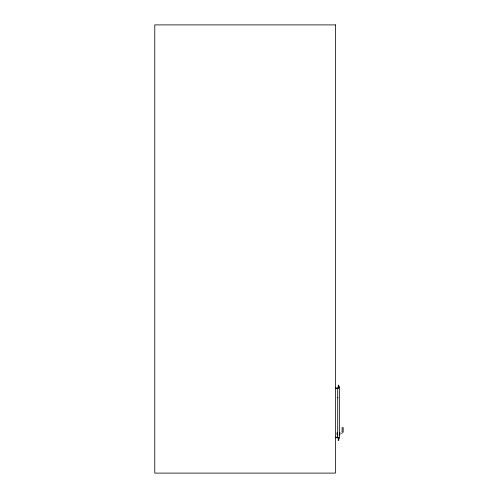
<?xml version="1.0" encoding="UTF-8"?>
<svg xmlns="http://www.w3.org/2000/svg" width="498" height="498" viewBox="0 0 498 498"><rect width="100%" height="100%" fill="white"/><g stroke="black" fill="none" stroke-linecap="round" stroke-linejoin="round"><path stroke-width="0.75" d="M339.063 386.84L338.939 387.313M339.331 387.313L339.331 386.915M342.058 431.99L342.12 427.689L343.222 427.689L343.134 432.276M339.331 387.301L338.939 387.301M338.802 387.438L339.356 387.438L339.356 438.284L338.789 438.284M335.528 387.992L338.802 387.992L338.802 385.228L338.248 385.228L338.248 388.297M335.528 388.546L337.694 388.546M337.445 397.746L337.999 397.746M337.146 433.497L337.644 433.497M337.146 434.044L337.644 434.038M335.528 437.176L337.694 437.176M337.694 437.561L338.802 437.561L338.802 440.493L338.248 440.493L338.248 437.425M335.528 437.73L338.789 437.73M337.918 437.73L338.578 438.284M339.904 432.389L339.904 435.152M338.578 437.73L338.522 438.284M337.694 387.992L337.694 437.73M337.146 432.389L337.146 435.152M342.375 432.662A2.21 2.21 0 0 1 341.566 433.472M335.496 24.9L154.778 24.9L154.778 473.1L335.496 473.1L335.496 24.9"/></g></svg>
